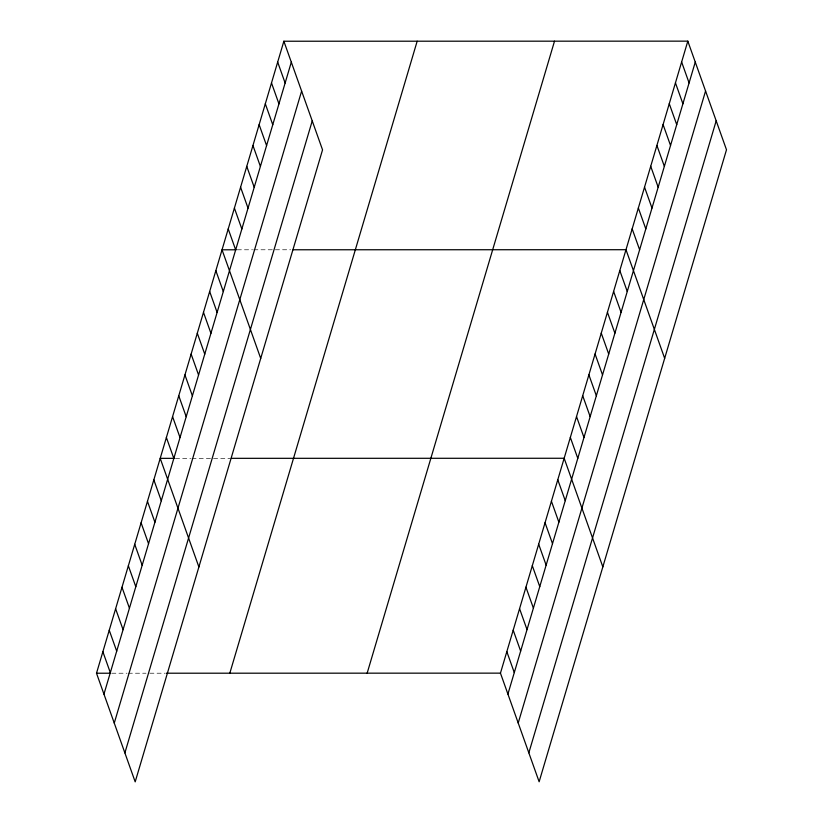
<?xml version="1.0" encoding="UTF-8"?>
<svg xmlns="http://www.w3.org/2000/svg" width="823" height="823" viewBox="0 0 823 823"><rect width="100%" height="100%" fill="white"/><g stroke="black" fill="none" stroke-linecap="round" stroke-linejoin="round"><path stroke-width="0.62" stroke-dasharray="4.12 3.09" d="M237.271 249.791L252.507 249.781M253.772 249.781L272.814 249.781M275.355 249.781L290.591 249.77M175.443 458.349L190.679 458.339M191.944 458.339L210.986 458.339M213.527 458.339L230.029 458.329M111.743 673.224L126.979 673.224M128.244 673.224L146.021 673.214M149.827 673.214L165.063 673.214"/><path stroke-width="1.23" d="M283.863 41.232L322.544 149.858L135.188 781.85L96.507 673.224L283.863 41.232L687.812 41.15L726.493 149.776L539.137 781.768L500.456 673.142L687.812 41.15M103.955 694.149L291.311 62.157M114.263 723.088L301.619 91.096M124.88 752.911L312.236 120.909M229.812 673.204L417.168 41.201M367.151 673.173L554.507 41.181M507.914 694.077L695.27 62.075M518.212 723.016L705.568 91.014M528.839 752.829L716.185 120.837M235.995 249.791L222.035 249.791L260.716 358.416M293.132 249.77L625.984 249.708L664.665 358.334M174.167 458.349L160.207 458.349L198.888 566.975M231.304 458.329L564.167 458.267L602.837 566.893M96.507 673.224L110.467 673.224M166.328 673.214L500.456 673.142M681.629 62.003L689.088 82.928M675.446 82.866L682.905 103.791M669.264 103.719L676.722 124.643M663.081 124.571L670.539 145.496M656.898 145.434L664.356 166.359M650.715 166.287L658.174 187.212M644.532 187.14L651.991 208.065M638.35 207.993L645.808 228.928M632.167 228.856L639.625 249.781M619.801 270.561L627.26 291.486M613.619 291.424L621.077 312.349M607.436 312.277L614.894 333.202M601.253 333.13L608.711 354.055M595.07 353.993L602.529 374.918M588.887 374.846L596.346 395.77M582.705 395.698L590.163 416.623M576.522 416.551L583.98 437.486M570.339 437.414L577.797 458.339M557.788 479.758L565.247 500.682M551.42 501.248L558.868 522.173M545.052 522.728L552.5 543.653M538.684 544.219L546.133 565.144M532.306 565.71L539.765 586.634M525.938 587.19L533.397 608.125M519.57 608.681L527.018 629.605M513.202 630.171L520.65 651.096M506.834 651.662L514.282 672.586M277.68 62.085L285.128 83.01M271.497 82.938L278.946 103.873M265.315 103.801L272.763 124.726M259.132 124.654L266.58 145.578M252.949 145.506L260.397 166.431M246.766 166.369L254.214 187.294M240.583 187.222L248.032 208.147M234.401 208.075L241.849 229M228.218 228.938L235.666 249.863M215.852 270.644L223.3 291.568M209.67 291.496L217.118 312.431M203.487 312.359L210.935 333.284M197.304 333.212L204.752 354.137M191.121 354.065L198.569 374.99M184.938 374.928L192.387 395.853M178.756 395.781L186.204 416.705M172.573 416.633L180.021 437.558M166.39 437.497L173.838 458.421M153.839 479.84L161.287 500.765M147.461 501.32L154.919 522.245M141.093 522.811L148.552 543.736M134.725 544.301L142.173 565.226M128.357 565.792L135.805 586.717M121.989 587.272L129.437 608.197M115.611 608.763L123.069 629.688M109.243 630.253L116.701 651.178M102.875 651.734L110.323 672.669"/></g></svg>
